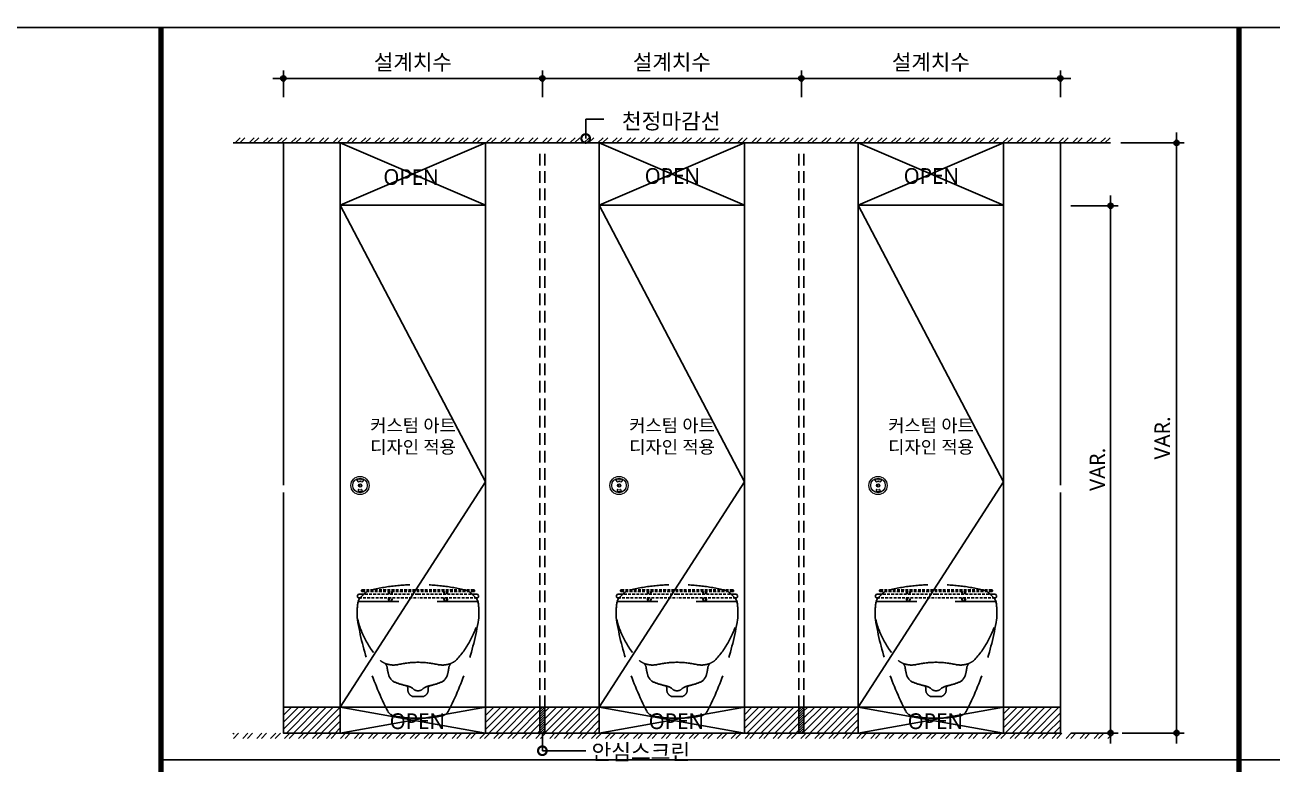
# Model space of a CAD drawing. Extents: x -256 to 8104, y -176 to 5714.
# Drawn here: x 2221 to 4629, y 4116 to 5543 of the extents above; entities that cross this region are included whole.
import ezdxf
from ezdxf.enums import TextEntityAlignment as Align

# ---------------------------------------------------------------- set-up
doc = ezdxf.new("R2010")
doc.units = 0
doc.header["$LTSCALE"] = 30
doc.linetypes.add('HIDDEN', pattern=[0.375, 0.25, -0.125])
doc.layers.get('0').update_dxf_attribs({"linetype": 'CONTINUOUS'})
doc.layers.get('DEFPOINTS').update_dxf_attribs({"linetype": 'CONTINUOUS'})
for name, color, linetype in [('curior-0Line', 252, 'CONTINUOUS'), ('DIM', 7, 'CONTINUOUS'), ('HAT', 8, 'CONTINUOUS'), ('HID', 9, 'HIDDEN'), ('문자', 3, 'CONTINUOUS'), ('부자재', 4, 'CONTINUOUS'), ('잠금쇠(회전형)', 4, 'CONTINUOUS'), ('치수', 1, 'CONTINUOUS'), ('판넬', 2, 'CONTINUOUS'), ('해치', 8, 'CONTINUOUS')]:
    doc.layers.add(name, color=color, linetype=linetype)
doc.styles.add('HDW', font='gulim.ttc')
doc.styles.add('돋움', font='malgun.ttf')
doc.dimstyles.new('10', dxfattribs={"dimscale": 10, "dimtxt": 3, "dimasz": 1, "dimexe": 1.5, "dimexo": 2, "dimgap": 1, "dimtad": 1, "dimdec": 0, "dimlunit": 6, "dimtxsty": '돋움', "dimblk": 'DIMDOT', "dimcen": -1, "dimdle": 1.5, "dimclrt": 3, "dimazin": 3, "dimtfac": 1, "dimtdec": 0, "dimtix": 1, "dimtmove": 2, "dimatfit": 3, "dimldrblk": 'DIMDOT', "dimarcsym": 0})

# ---------------------------------------------------------------- blocks, each defined once
blk = doc.blocks.new('DIMDOT')
at = {"linetype": 'Continuous'}
blk.add_line((-2, 0), (2, 0), dxfattribs=at)
for radius in [0.5, 0.25]:
    blk.add_circle((0, 0), radius, dxfattribs=at)
blk = doc.blocks.new('*D22')
at = {"layer": 'DEFPOINTS', "color": 0}
for p in [(11408.8, 5567.2), (10908.8, 5511), (11408.8, 5511)]:
    blk.add_point(p, dxfattribs=at)
at = {"layer": 'DIM', "color": 0, "lineweight": -2, "ltscale": 10}
for p, q in [((10908.8, 5531), (10908.8, 5582.2)), ((10918.8, 5567.2), (11398.8, 5567.2)), ((11408.8, 5531), (11408.8, 5582.2))]:
    blk.add_line(p, q, dxfattribs=at)
at = {"layer": 'DIM', "color": 0, "lineweight": -2, "xscale": 10, "yscale": 10, "zscale": 10, "rotation": 180}
blk.add_blockref('DIMDOT', (10908.8, 5567.2), dxfattribs=at)
at = {"layer": 'DIM', "color": 0, "lineweight": -2, "xscale": 10, "yscale": 10, "zscale": 10}
blk.add_blockref('DIMDOT', (11408.8, 5567.2), dxfattribs=at)
at = {"layer": 'DIM', "color": 3, "insert": (11158.8, 5596.9), "char_height": 30, "attachment_point": 5, "style": '돋움'}
blk.add_mtext('설계치수', dxfattribs=at)
blk = doc.blocks.new('*D23')
at = {"layer": 'DEFPOINTS', "color": 0}
for p in [(11908.8, 5567.2), (11408.8, 5511), (11908.8, 5511)]:
    blk.add_point(p, dxfattribs=at)
at = {"layer": 'DIM', "color": 0, "lineweight": -2, "ltscale": 10}
for p, q in [((11408.8, 5531), (11408.8, 5582.2)), ((11418.8, 5567.2), (11898.8, 5567.2)), ((11908.8, 5531), (11908.8, 5582.2))]:
    blk.add_line(p, q, dxfattribs=at)
at = {"layer": 'DIM', "color": 0, "lineweight": -2, "xscale": 10, "yscale": 10, "zscale": 10, "rotation": 180}
blk.add_blockref('DIMDOT', (11408.8, 5567.2), dxfattribs=at)
at = {"layer": 'DIM', "color": 0, "lineweight": -2, "xscale": 10, "yscale": 10, "zscale": 10}
blk.add_blockref('DIMDOT', (11908.8, 5567.2), dxfattribs=at)
at = {"layer": 'DIM', "color": 3, "insert": (11658.8, 5596.9), "char_height": 30, "attachment_point": 5, "style": '돋움'}
blk.add_mtext('설계치수', dxfattribs=at)
blk = doc.blocks.new('*D24')
at = {"layer": 'DEFPOINTS', "color": 0}
for p in [(12408.8, 5567.2), (11908.8, 5511), (12408.8, 5511)]:
    blk.add_point(p, dxfattribs=at)
at = {"layer": 'DIM', "color": 0, "lineweight": -2, "ltscale": 10}
for p, q in [((11908.8, 5531), (11908.8, 5582.2)), ((11918.8, 5567.2), (12398.8, 5567.2)), ((12408.8, 5531), (12408.8, 5582.2))]:
    blk.add_line(p, q, dxfattribs=at)
at = {"layer": 'DIM', "color": 0, "lineweight": -2, "xscale": 10, "yscale": 10, "zscale": 10, "rotation": 180}
blk.add_blockref('DIMDOT', (11908.8, 5567.2), dxfattribs=at)
at = {"layer": 'DIM', "color": 0, "lineweight": -2, "xscale": 10, "yscale": 10, "zscale": 10}
blk.add_blockref('DIMDOT', (12408.8, 5567.2), dxfattribs=at)
at = {"layer": 'DIM', "color": 3, "insert": (12158.8, 5596.9), "char_height": 30, "attachment_point": 5, "style": '돋움'}
blk.add_mtext('설계치수', dxfattribs=at)
blk = doc.blocks.new('*D25')
at = {"layer": 'DEFPOINTS', "color": 0}
for p in [(12408.8, 5321.3), (12408.8, 4303.1), (12505.7, 4303.1)]:
    blk.add_point(p, dxfattribs=at)
at = {"layer": 'DIM', "color": 0, "lineweight": -2, "ltscale": 10}
for p, q in [((12428.8, 5321.3), (12520.7, 5321.3)), ((12505.7, 5311.3), (12505.7, 4313.1)), ((12428.8, 4303.1), (12520.7, 4303.1))]:
    blk.add_line(p, q, dxfattribs=at)
at = {"layer": 'DIM', "color": 0, "lineweight": -2, "xscale": 10, "yscale": 10, "zscale": 10}
for p, rotation in [((12505.7, 5321.3), 90), ((12505.7, 4303.1), 270)]:
    blk.add_blockref('DIMDOT', p, dxfattribs=dict(at, rotation=rotation))
at = {"layer": 'DIM', "color": 3, "insert": (12480.5, 4812.2), "char_height": 30, "attachment_point": 5, "rotation": 90, "style": '돋움'}
blk.add_mtext('VAR.', dxfattribs=at)
blk = doc.blocks.new('_DOTSMALL')
at = {"color": 0, "linetype": 'ByBlock', "const_width": 0.5}
blk.add_lwpolyline([(-0.0625, 0, 1), (0.0625, 0, 1)], format="xyb", close=True, dxfattribs=at)
blk = doc.blocks.new('A$C63EC304E')
at = {"layer": '치수', "color": 1, "xscale": 2.5, "yscale": 2.5, "zscale": 2.5, "rotation": 234.3098741996962}
blk.add_blockref('_DOTSMALL', (0.31, 0.31), dxfattribs=at)
blk = doc.blocks.new('A$C2BC9653E')
at = {"layer": '치수', "xscale": 0.3333333333333333, "yscale": 0.3333333333333333, "zscale": 0.3333333333333333}
blk.add_blockref('A$C63EC304E', (0, 0), dxfattribs=at)
blk = doc.blocks.new('A$C7FC71301')
at = {"layer": '치수', "rotation": 180}
blk.add_blockref('A$C2BC9653E', (0.208, 0.208), dxfattribs=at)
blk = doc.blocks.new('A$C4A20372B')
at = {"layer": '치수'}
blk.add_blockref('A$C7FC71301', (0, 0), dxfattribs=at)
blk = doc.blocks.new('A$C566469F5')
at = {"layer": '치수'}
blk.add_blockref('A$C4A20372B', (0, 0), dxfattribs=at)
blk = doc.blocks.new('A$C7E317CD4')
at = {"layer": '해치', "xscale": 2, "yscale": 2, "zscale": 2}
blk.add_blockref('A$C566469F5', (0, 0), dxfattribs=at)
blk = doc.blocks.new('A$C601D7F27')
at = {"layer": '치수'}
blk.add_blockref('A$C7E317CD4', (0, 0), dxfattribs=at)
blk = doc.blocks.new('A$C38802C08')
at = {"layer": '치수'}
blk.add_blockref('A$C601D7F27', (0, 0), dxfattribs=at)
blk = doc.blocks.new('*D37')
at = {"layer": 'DEFPOINTS', "color": 0}
for p in [(12505.7, 5442.8), (12633.1, 5442.8), (12508.2, 4303.1)]:
    blk.add_point(p, dxfattribs=at)
at = {"layer": 'DIM', "color": 0, "lineweight": -2, "ltscale": 10}
for p, q in [((12525.7, 5442.8), (12648.1, 5442.8)), ((12633.1, 4313.1), (12633.1, 5432.8)), ((12528.2, 4303.1), (12648.1, 4303.1))]:
    blk.add_line(p, q, dxfattribs=at)
at = {"layer": 'DIM', "color": 0, "lineweight": -2, "xscale": 10, "yscale": 10, "zscale": 10}
for p, rotation in [((12633.1, 5442.8), 90), ((12633.1, 4303.1), 270)]:
    blk.add_blockref('DIMDOT', p, dxfattribs=dict(at, rotation=rotation))
at = {"layer": 'DIM', "color": 3, "insert": (12605.8, 4872.9), "char_height": 30, "attachment_point": 5, "rotation": 90, "style": '돋움'}
blk.add_mtext('VAR.', dxfattribs=at)
blk = doc.blocks.new('A$C460A2A32')
at = {"color": 0}
for p, q in [((2.8, 20), (0.5, 16)), ((2.8, 20), (8.6, 20)), ((3.9, 10), (162.3, 10)), ((8.6, 20), (162.3, 20)), ((12.8, 32), (11.2, 30.4)), ((12.6, 27), (162.3, 27)), ((12.8, 32), (162.3, 32)), ((311.8, 32), (162.3, 32)), ((312, 27), (162.3, 27)), ((316, 20), (162.3, 20)), ((320.7, 10), (162.3, 10)), ((311.8, 32), (313.4, 30.4)), ((321.8, 20), (316, 20)), ((321.8, 20), (324.1, 16))]:
    blk.add_line(p, q, dxfattribs=at)
for centre, radius, start, end in [((3.9, 14), 4, 150.0107, 270), ((12.6, 29), 2, 135, 270), ((108.9, 28.2), 26, 182.6717, 198.4118), ((108.9, 10), 26, 180, 202.6199), ((107.4, 28.2), 23, 183.0205, 200.9186), ((107.4, 10), 23, 180, 205.7715), ((68.6, 10), 23, 334.2285, 0), ((68.6, 28.2), 23, 339.0814, 356.9795), ((67.1, 10), 26, 337.3801, 0), ((67.1, 28.2), 26, 341.5882, 357.3283), ((257.5, 28.2), 26, 182.6717, 198.4118), ((257.5, 10), 26, 180, 202.6199), ((256, 28.2), 23, 183.0205, 200.9186), ((256, 10), 23, 180, 205.7715), ((217.2, 10), 23, 334.2285, 0), ((217.2, 28.2), 23, 339.0814, 356.9795), ((215.7, 10), 26, 337.3801, 0), ((215.7, 28.2), 26, 341.5882, 357.3283), ((312, 29), 2, 270, 45), ((320.7, 14), 4, 270, 29.9893)]:
    blk.add_arc(centre, radius, start, end, dxfattribs=at)
blk = doc.blocks.new('DESIGN-01', base_point=(8188.6, 127.1))
h = blk.add_hatch()
h.set_pattern_fill('ANSI31', color=3, scale=3, angle=180)
h.set_pattern_definition([(225, (8227.086, -48.667), (6.735192, -6.735192), [])])
h.paths.add_polyline_path([(11018.8, 4353.1), (10908.8, 4353.1), (10908.8, 4303.1), (11018.8, 4303.1)])
h.paths.add_polyline_path([(11403.8, 4353.1), (11298.8, 4353.1), (11298.8, 4303.1), (11403.8, 4303.1)])
h.paths.add_polyline_path([(11518.8, 4353.1), (11413.8, 4353.1), (11413.8, 4303.1), (11518.8, 4303.1)])
h.paths.add_polyline_path([(11903.8, 4353.1), (11798.8, 4353.1), (11798.8, 4303.1), (11903.8, 4303.1)])
h.paths.add_polyline_path([(12018.8, 4353.1), (11913.8, 4353.1), (11913.8, 4303.1), (12018.8, 4303.1)])
h.paths.add_polyline_path([(12408.8, 4353.1), (12298.8, 4353.1), (12298.8, 4303.1), (12408.8, 4303.1)])
h = blk.add_hatch()
h.set_pattern_fill('ANSI31', color=2, style=0)
h.set_pattern_definition([(45, (8227.086, -48.6668), (-2.245064, 2.245064), [])])
h.paths.add_polyline_path([(11413.8, 4353.1), (11403.8, 4353.1), (11403.8, 4303.1), (11413.8, 4303.1)])
h = blk.add_hatch()
h.set_pattern_fill('ANSI31', color=2, style=0)
h.set_pattern_definition([(45, (8727.086, -48.6668), (-2.245064, 2.245064), [])])
h.paths.add_polyline_path([(11913.8, 4353.1), (11903.8, 4353.1), (11903.8, 4303.1), (11913.8, 4303.1)])
at = {"layer": 'HAT'}
h = blk.add_hatch(dxfattribs=at)
h.set_pattern_fill('ANSI32', color=256, scale=2, style=0)
h.set_pattern_definition([(45, (-427.283, -190.143), (-13.470384, 13.470384), []), (45, (-418.303, -190.143), (-13.470384, 13.470384), [])])
h.paths.add_polyline_path([(10812.1, 5452.8), (12505.7, 5452.8), (12505.7, 5442.8), (10812.1, 5442.8)])
h = blk.add_hatch(dxfattribs=at)
h.set_pattern_fill('ANSI32', color=256, scale=2, style=0)
h.set_pattern_definition([(45, (-427.283, -8.163), (-13.470384, 13.470384), []), (45, (-418.303, -8.163), (-13.470384, 13.470384), [])])
h.paths.add_polyline_path([(10812.1, 4292.6), (12505.7, 4292.6), (12505.7, 4302.6), (10812.1, 4302.6)])
at = {"color": 2}
for p, q in [((10812.1, 5442.8), (12505.7, 5442.8)), ((11298.8, 4353.1), (11298.8, 4303.1)), ((11403.8, 4353.1), (11403.8, 4303.1)), ((11903.8, 4353.1), (11903.8, 4303.1)), ((12018.8, 4353.1), (12018.8, 4303.1))]:
    blk.add_line(p, q, dxfattribs=at)
for p, q in [((10908.8, 4781.7), (10908.8, 5442.8)), ((12408.8, 4781.7), (12408.8, 5442.8)), ((10908.8, 4767.9), (10908.8, 4303.1)), ((12408.8, 4767.9), (12408.8, 4303.1)), ((10908.8, 4303.1), (12408.8, 4303.1))]:
    blk.add_line(p, q)
at = {"color": 8}
blk.add_line((10672.7, 4251.3), (14020.5, 4251.3), dxfattribs=at)
at = {"color": 2}
for points in [[(8187.9, 5665.5), (15440.2, 5665.5), (15440.2, 127.2), (8187.9, 127.2)], [(8187.9, 5665.5), (15440.2, 5665.5), (15440.2, 127.2), (8187.9, 127.2)], [(8187.9, 5665.5), (16169.8, 5665.5), (16169.8, 127.2), (8187.9, 127.2)], [(11018.8, 4353.1), (10908.8, 4353.1), (10908.8, 4303.1), (11018.8, 4303.1)], [(11518.8, 4353.1), (11298.8, 4353.1), (11298.8, 4303.1), (11518.8, 4303.1)], [(11413.8, 4353.1), (11403.8, 4353.1), (11403.8, 4303.1), (11413.8, 4303.1)], [(11798.8, 4353.1), (12018.8, 4353.1), (12018.8, 4303.1), (11798.8, 4303.1)], [(11913.8, 4353.1), (11903.8, 4353.1), (11903.8, 4303.1), (11913.8, 4303.1)], [(12298.8, 4353.1), (12408.8, 4353.1), (12408.8, 4303.1), (12298.8, 4303.1)]]:
    blk.add_lwpolyline(points, close=True, dxfattribs=at)
at = {"color": 8, "const_width": 10}
for points in [[(10672.7, 2896.3), (10672.7, 5665.5)], [(12753.7, 2896.3), (12753.7, 5665.5)]]:
    blk.add_lwpolyline(points, dxfattribs=at)
at = {"layer": 'HID', "ltscale": 3}
for p, q in [((11403.8, 4353.1), (11403.8, 5431.8)), ((11413.8, 4353.1), (11413.8, 5431.8)), ((11903.8, 4353.1), (11903.8, 5431.8)), ((11913.8, 4353.1), (11913.8, 5431.8))]:
    blk.add_line(p, q, dxfattribs=at)
at = {"layer": 'HID', "ltscale": 10}
for p, q in [((11056.6, 4557.1), (11168.8, 4557.1)), ((11281, 4557.1), (11168.8, 4557.1)), ((11556.6, 4557.1), (11668.8, 4557.1)), ((11781, 4557.1), (11668.8, 4557.1)), ((12056.6, 4557.1), (12168.8, 4557.1)), ((12281, 4557.1), (12168.8, 4557.1))]:
    blk.add_line(p, q, dxfattribs=at)
for centre, radius, start, end in [((11126.4, 4506.4), 90, 128.0065, 143.1013), ((11074.7, 4572.5), 6, 103.9579, 128.0065), ((11168.8, 4186.7), 403.1, 76.2923, 103.7077), ((11262.9, 4572.5), 6, 51.9935, 76.0421), ((11211.2, 4506.4), 90, 36.8987, 51.9935), ((11626.4, 4506.4), 90, 128.0065, 143.1013), ((11574.7, 4572.5), 6, 103.9579, 128.0065), ((11668.8, 4186.7), 403.1, 76.2923, 103.7077), ((11762.9, 4572.5), 6, 51.9935, 76.0421), ((11711.2, 4506.4), 90, 36.8987, 51.9935), ((12126.4, 4506.4), 90, 128.0065, 143.1013), ((12074.7, 4572.5), 6, 103.9579, 128.0065), ((12168.8, 4186.7), 403.1, 76.2923, 103.7077), ((12262.9, 4572.5), 6, 51.9935, 76.0421), ((12211.2, 4506.4), 90, 36.8987, 51.9935), ((11231.2, 4532.6), 180, 172.4918, 181.055), ((11056.6, 4552.9), 4.2, 90, 173.3826), ((11061.7, 4555), 9, 143.1013, 172.4918), ((11281, 4552.9), 4.2, 6.6174, 90), ((11275.9, 4555), 9, 7.5082, 36.8987), ((11106.4, 4532.6), 180, 358.945, 7.5082), ((11731.2, 4532.6), 180, 172.4918, 181.055), ((11556.6, 4552.9), 4.2, 90, 173.3826), ((11561.7, 4555), 9, 143.1013, 172.4918), ((11781, 4552.9), 4.2, 6.6174, 90), ((11775.9, 4555), 9, 7.5082, 36.8987), ((11606.4, 4532.6), 180, 358.945, 7.5082), ((12231.2, 4532.6), 180, 172.4918, 181.055), ((12056.6, 4552.9), 4.2, 90, 173.3826), ((12061.7, 4555), 9, 143.1013, 172.4918), ((12281, 4552.9), 4.2, 6.6174, 90), ((12275.9, 4555), 9, 7.5082, 36.8987), ((12106.4, 4532.6), 180, 358.945, 7.5082), ((11093.2, 4530.1), 42, 181.055, 190.5892), ((11244.4, 4530.1), 42, 349.4108, 358.945), ((11593.2, 4530.1), 42, 181.055, 190.5892), ((11744.4, 4530.1), 42, 349.4108, 358.945), ((12093.2, 4530.1), 42, 181.055, 190.5892), ((12244.4, 4530.1), 42, 349.4108, 358.945), ((11224.1, 4565.1), 177, 192.809, 223.5419), ((11646.2, 4620.3), 602.3, 189.3568, 207.2383), ((10691.4, 4620.3), 602.3, 332.7617, 350.6432), ((11113.5, 4565.1), 177, 316.4581, 347.191), ((11724.1, 4565.1), 177, 192.809, 223.5419), ((12146.2, 4620.3), 602.3, 189.3568, 207.2383), ((11191.4, 4620.3), 602.3, 332.7617, 350.6432), ((11613.5, 4565.1), 177, 316.4581, 347.191), ((12224.1, 4565.1), 177, 192.809, 223.5419), ((12646.2, 4620.3), 602.3, 189.3568, 207.2383), ((11691.4, 4620.3), 602.3, 332.7617, 350.6432), ((12113.5, 4565.1), 177, 316.4581, 347.191), ((11121.4, 4476.4), 42, 232.3598, 243.5689), ((11097.4, 4428), 12, 6.9609, 63.5689), ((11121.4, 4476.4), 42, 248.0565, 282.8609), ((11168.8, 4268.7), 171, 90, 102.8609), ((11168.8, 4268.7), 171, 77.1391, 90), ((11216.2, 4476.4), 42, 257.1391, 291.9435), ((11240.2, 4428), 12, 116.4311, 173.0391), ((11216.2, 4476.4), 42, 296.4311, 307.6402), ((11621.4, 4476.4), 42, 232.3598, 243.5689), ((11597.4, 4428), 12, 6.9609, 63.5689), ((11621.4, 4476.4), 42, 248.0565, 282.8609), ((11668.8, 4268.7), 171, 90, 102.8609), ((11668.8, 4268.7), 171, 77.1391, 90), ((11716.2, 4476.4), 42, 257.1391, 291.9435), ((11740.2, 4428), 12, 116.4311, 173.0391), ((11716.2, 4476.4), 42, 296.4311, 307.6402), ((12121.4, 4476.4), 42, 232.3598, 243.5689), ((12097.4, 4428), 12, 6.9609, 63.5689), ((12121.4, 4476.4), 42, 248.0565, 282.8609), ((12168.8, 4268.7), 171, 90, 102.8609), ((12168.8, 4268.7), 171, 77.1391, 90), ((12216.2, 4476.4), 42, 257.1391, 291.9435), ((12240.2, 4428), 12, 116.4311, 173.0391), ((12216.2, 4476.4), 42, 296.4311, 307.6402), ((11199.7, 4440.5), 91.1, 186.9609, 196.5836), ((11132.5, 4420.5), 21, 196.5836, 247.6201), ((11205.1, 4420.5), 21, 292.3799, 343.4164), ((11137.9, 4440.5), 91.1, 343.4164, 353.0391), ((11699.7, 4440.5), 91.1, 186.9609, 196.5836), ((11632.5, 4420.5), 21, 196.5836, 247.6201), ((11705.1, 4420.5), 21, 292.3799, 343.4164), ((11637.9, 4440.5), 91.1, 343.4164, 353.0391), ((12199.7, 4440.5), 91.1, 186.9609, 196.5836), ((12132.5, 4420.5), 21, 196.5836, 247.6201), ((12205.1, 4420.5), 21, 292.3799, 343.4164), ((12137.9, 4440.5), 91.1, 343.4164, 353.0391), ((11168.8, 4508.7), 116.3, 247.6201, 258.9228), ((11143.3, 4389), 6, 0, 77.9673), ((11140.7, 4365.1), 30, 49.4621, 78.9228), ((11162.7, 4386.6), 13.6, 169.8446, 248.5821), ((11168.8, 4397.9), 13.3, 229.4621, 270), ((11168.8, 4397.9), 13.3, 270, 310.5379), ((11196.9, 4365.1), 30, 101.0772, 130.5379), ((11174.9, 4386.6), 13.6, 291.4179, 10.1554), ((11194.3, 4389), 6, 102.0327, 180), ((11168.8, 4508.7), 116.3, 281.0772, 292.3799), ((11668.8, 4508.7), 116.3, 247.6201, 258.9228), ((11643.3, 4389), 6, 0, 77.9673), ((11640.7, 4365.1), 30, 49.4621, 78.9228), ((11662.7, 4386.6), 13.6, 169.8446, 248.5821), ((11668.8, 4397.9), 13.3, 229.4621, 270), ((11668.8, 4397.9), 13.3, 270, 310.5379), ((11696.9, 4365.1), 30, 101.0772, 130.5379), ((11674.9, 4386.6), 13.6, 291.4179, 10.1554), ((11694.3, 4389), 6, 102.0327, 180), ((11668.8, 4508.7), 116.3, 281.0772, 292.3799), ((12168.8, 4508.7), 116.3, 247.6201, 258.9228), ((12143.3, 4389), 6, 0, 77.9673), ((12140.7, 4365.1), 30, 49.4621, 78.9228), ((12162.7, 4386.6), 13.6, 169.8446, 248.5821), ((12168.8, 4397.9), 13.3, 229.4621, 270), ((12168.8, 4397.9), 13.3, 270, 310.5379), ((12196.9, 4365.1), 30, 101.0772, 130.5379), ((12174.9, 4386.6), 13.6, 291.4179, 10.1554), ((12194.3, 4389), 6, 102.0327, 180), ((12168.8, 4508.7), 116.3, 281.0772, 292.3799), ((11168.8, 4544.6), 171, 266.2838, 270), ((11168.8, 4544.6), 171, 270, 273.7162), ((11668.8, 4544.6), 171, 266.2838, 270), ((11668.8, 4544.6), 171, 270, 273.7162), ((12168.8, 4544.6), 171, 266.2838, 270), ((12168.8, 4544.6), 171, 270, 273.7162), ((11126.2, 4353.8), 18, 210.6249, 258.7833), ((11168.8, 4568.6), 237, 258.7833, 270), ((11168.8, 4568.6), 237, 270, 281.2167), ((11211.4, 4353.8), 18, 281.2167, 329.3751), ((11626.2, 4353.8), 18, 210.6249, 258.7833), ((11668.8, 4568.6), 237, 258.7833, 270), ((11668.8, 4568.6), 237, 270, 281.2167), ((11711.4, 4353.8), 18, 281.2167, 329.3751), ((12126.2, 4353.8), 18, 210.6249, 258.7833), ((12168.8, 4568.6), 237, 258.7833, 270), ((12168.8, 4568.6), 237, 270, 281.2167), ((12211.4, 4353.8), 18, 281.2167, 329.3751)]:
    blk.add_arc(centre, radius, start, end, dxfattribs=at)
at = {"layer": '부자재', "color": 3}
blk.add_line((12408.8, 5442.8), (10908.8, 5442.8), dxfattribs=at)
blk.add_line((12408.8, 5442.8), (10908.8, 5442.8), dxfattribs=at)
at = {"layer": '잠금쇠(회전형)', "linetype": 'Continuous', "lineweight": 15}
for p, q in [((11050.2, 4791.8), (11053.8, 4787.8)), ((11063.9, 4791.8), (11060.3, 4787.8)), ((11550.2, 4791.8), (11553.8, 4787.8)), ((11563.9, 4791.8), (11560.3, 4787.8)), ((12050.2, 4791.8), (12053.8, 4787.8)), ((12063.9, 4791.8), (12060.3, 4787.8)), ((11053.5, 4772.6), (11053.1, 4771.4)), ((11055.4, 4784.1), (11055.4, 4778.3)), ((11058.1, 4784), (11058.1, 4778.2)), ((11060.6, 4772.6), (11061, 4771.4)), ((11553.5, 4772.6), (11553.1, 4771.4)), ((11555.4, 4784.1), (11555.4, 4778.3)), ((11558.1, 4784), (11558.1, 4778.2)), ((11560.6, 4772.6), (11561, 4771.4)), ((12053.5, 4772.6), (12053.1, 4771.4)), ((12055.4, 4784.1), (12055.4, 4778.3)), ((12058.1, 4784), (12058.1, 4778.2)), ((12060.6, 4772.6), (12061, 4771.4))]:
    blk.add_line(p, q, dxfattribs=at)
for centre, radius in [((11056.8, 4781.2), 17.6), ((11056.8, 4781.2), 14.1), ((11556.8, 4781.2), 17.6), ((11556.8, 4781.2), 14.1), ((12056.8, 4781.2), 17.6), ((12056.8, 4781.2), 14.1), ((11056.8, 4781.2), 3.21), ((11556.8, 4781.2), 3.21), ((12056.8, 4781.2), 3.21)]:
    blk.add_circle(centre, radius, dxfattribs=at)
for centre, radius, start, end in [((11057.1, 4779.4), 14.1, 61.0478, 118.9522), ((11557.1, 4779.4), 14.1, 61.0478, 118.9522), ((12057.1, 4779.4), 14.1, 61.0478, 118.9522), ((11054, 4771.1), 0.98, 160.8571, 255.4685), ((11054.4, 4772.3), 0.98, 72.2332, 160.8571), ((11057.1, 4781.8), 6.81, 61.8696, 118.1304), ((11057.1, 4782.9), 13.2, 255.4685, 284.5315), ((11057.1, 4780.6), 7.75, 252.2332, 287.7668), ((11059.7, 4772.3), 0.98, 19.1429, 107.7668), ((11060.1, 4771.1), 0.98, 284.5315, 19.1429), ((11554, 4771.1), 0.98, 160.8571, 255.4685), ((11554.4, 4772.3), 0.98, 72.2332, 160.8571), ((11557.1, 4781.8), 6.81, 61.8696, 118.1304), ((11557.1, 4782.9), 13.2, 255.4685, 284.5315), ((11557.1, 4780.6), 7.75, 252.2332, 287.7668), ((11559.7, 4772.3), 0.98, 19.1429, 107.7668), ((11560.1, 4771.1), 0.98, 284.5315, 19.1429), ((12054, 4771.1), 0.98, 160.8571, 255.4685), ((12054.4, 4772.3), 0.98, 72.2332, 160.8571), ((12057.1, 4781.8), 6.81, 61.8696, 118.1304), ((12057.1, 4782.9), 13.2, 255.4685, 284.5315), ((12057.1, 4780.6), 7.75, 252.2332, 287.7668), ((12059.7, 4772.3), 0.98, 19.1429, 107.7668), ((12060.1, 4771.1), 0.98, 284.5315, 19.1429)]:
    blk.add_arc(centre, radius, start, end, dxfattribs=at)
at = {"layer": '치수'}
for p, q in [((11492.5, 5451.4), (11492.5, 5488.6)), ((11492.5, 5488.6), (11527.6, 5488.6)), ((11018.8, 5442.8), (11298.8, 5322.7)), ((11298.8, 5442.8), (11018.8, 5322.7)), ((11518.8, 5442.8), (11798.8, 5322.7)), ((11798.8, 5442.8), (11518.8, 5322.7)), ((12018.8, 5442.8), (12298.8, 5322.7)), ((12298.8, 5442.8), (12018.8, 5322.7)), ((11298.8, 4788.4), (11018.8, 5322.7)), ((11798.8, 4788.4), (11518.8, 5322.7)), ((12298.8, 4788.4), (12018.8, 5322.7)), ((11298.8, 4788.4), (11018.8, 4353.1)), ((11798.8, 4788.4), (11518.8, 4353.1)), ((12298.8, 4788.4), (12018.8, 4353.1)), ((11018.8, 4353.1), (11298.8, 4303.1)), ((11298.8, 4353.1), (11018.8, 4303.1)), ((11518.8, 4353.1), (11798.8, 4303.1)), ((11798.8, 4353.1), (11518.8, 4303.1)), ((12018.8, 4353.1), (12298.8, 4303.1)), ((12298.8, 4353.1), (12018.8, 4303.1)), ((11408.8, 4303.1), (11408.8, 4268.8)), ((11492.9, 4268.8), (11408.8, 4268.8))]:
    blk.add_line(p, q, dxfattribs=at)
at = {"layer": '판넬', "color": 3}
for p, q in [((11018.8, 5322.7), (11018.8, 5442.8)), ((11298.8, 5322.7), (11298.8, 5442.8)), ((11518.8, 5322.7), (11518.8, 5442.8)), ((11798.8, 5322.7), (11798.8, 5442.8)), ((12018.8, 5322.7), (12018.8, 5442.8)), ((12298.8, 5322.7), (12298.8, 5442.8)), ((11018.8, 4353.1), (10908.8, 4353.1)), ((11518.8, 4353.1), (11298.8, 4353.1)), ((11518.8, 4353.1), (11418.8, 4353.1)), ((12018.8, 4353.1), (11798.8, 4353.1)), ((12408.8, 4353.1), (12298.8, 4353.1))]:
    blk.add_line(p, q, dxfattribs=at)
at = {"layer": '판넬'}
for p, q in [((11298.8, 5322.7), (11018.8, 5322.7)), ((11018.8, 5322.7), (11018.8, 4353.1)), ((11298.8, 5322.7), (11298.8, 4396.2)), ((11798.8, 5322.7), (11518.8, 5322.7)), ((11518.8, 5322.7), (11518.8, 4353.1)), ((11798.8, 5322.7), (11798.8, 4396.2)), ((12018.8, 5322.7), (12018.8, 4353.1)), ((12298.8, 5322.7), (12018.8, 5322.7)), ((12298.8, 5322.7), (12298.8, 4396.2)), ((11798.8, 5218.1), (11798.8, 5205.7)), ((12298.8, 5218.1), (12298.8, 5205.7)), ((11298.8, 4396.2), (11298.8, 4353.1)), ((11798.8, 4396.2), (11798.8, 4353.1)), ((12298.8, 4396.2), (12298.8, 4353.1)), ((11298.8, 4353.1), (11018.8, 4353.1)), ((11798.8, 4353.1), (11518.8, 4353.1)), ((12298.8, 4353.1), (12018.8, 4353.1))]:
    blk.add_line(p, q, dxfattribs=at)
at = {"layer": '판넬', "color": 4}
blk.add_line((12018.8, 4353.1), (11918.8, 4353.1), dxfattribs=at)
at = {"layer": 'HID', "ltscale": 10, "xscale": 0.7200000000011642, "yscale": 0.7200000000011642, "zscale": 0.7200000000011642}
for p in [(11051.9, 4556.9), (11551.9, 4556.9), (12051.9, 4556.9)]:
    blk.add_blockref('A$C460A2A32', p, dxfattribs=at)
at = {"layer": '해치', "xscale": -20, "yscale": 20, "zscale": 20, "rotation": 180}
blk.add_blockref('A$C38802C08', (11488.3, 5455.4), dxfattribs=at)
at = {"layer": '해치', "xscale": -20, "yscale": 20, "zscale": 20}
blk.add_blockref('A$C38802C08', (11413, 4264.7), dxfattribs=at)
at = {"layer": 'curior-0Line', "color": 3, "char_height": 25, "width": 331.909, "attachment_point": 1}
for insert in [(11076.5, 4909.7), (11576.5, 4909.7), (12076.5, 4909.7)]:
    blk.add_mtext('{\\f맑은 고딕;커스텀 아트 \\P디자인 적용}', dxfattribs=dict(at, insert=insert))
at = {"layer": '문자', "style": '돋움'}
for s, p in [('천정마감선', (11657.6, 5485.1)), ('OPEN', (11659.8, 5378.8)), ('OPEN', (12159.8, 5378.8)), ('OPEN', (11155.3, 5376.8)), ('OPEN', (11167.6, 4326)), ('OPEN', (11667.6, 4326)), ('OPEN', (12167.6, 4326)), ('안심스크린', (11599, 4267.1))]:
    blk.add_text(s, height=30.34, dxfattribs=at).set_placement(p, align=Align.MIDDLE)
at = {"layer": '잠금쇠(회전형)', "linetype": 'Continuous', "lineweight": 15, "style": 'HDW', "width": 0.659278}
for p, p2 in [((11053.9, 4789.7), (11060.1, 4789.7)), ((11553.9, 4789.7), (11560.1, 4789.7)), ((12053.9, 4789.7), (12060.1, 4789.7))]:
    blk.add_text('사용중', height=2.3, dxfattribs=at).set_placement(p, p2, align=Align.FIT)
at = {"layer": 'DIM', "ltscale": 10}
for base, p1, p2, picture, middle in [((11408.8, 5567.2), (10908.8, 5511), (11408.8, 5511), '*D22', (11158.8, 5596.9)), ((11908.8, 5567.2), (11408.8, 5511), (11908.8, 5511), '*D23', (11658.8, 5596.9)), ((12408.8, 5567.2), (11908.8, 5511), (12408.8, 5511), '*D24', (12158.8, 5596.9))]:
    dim = blk.add_linear_dim(base=base, p1=p1, p2=p2, text='설계치수', dimstyle='10', override={"dimtxsty": '돋움'}, dxfattribs=at)
    dim.commit()
    dim.dimension.update_dxf_attribs({"geometry": picture, "text_midpoint": middle})
dim = blk.add_linear_dim(base=(12633.1, 5442.8), p1=(12508.2, 4303.1), p2=(12505.7, 5442.8), angle=90, text='VAR.', dimstyle='10', dxfattribs=at)
dim.commit()
dim.dimension.update_dxf_attribs({"geometry": '*D37', "text_midpoint": (12605.8, 4872.9), "dimtype": 160})
dim = blk.add_linear_dim(base=(12505.7, 4303.1), p1=(12408.8, 5321.3), p2=(12408.8, 4303.1), angle=90, text='VAR.', dimstyle='10', override={"dimtxt": 3, "dimtxsty": '돋움'}, dxfattribs=at)
dim.commit()
dim.dimension.update_dxf_attribs({"geometry": '*D25', "text_midpoint": (12480.5, 4812.2)})

msp = doc.modelspace()

# ---------------------------------------------------------------- block references
msp.add_blockref('DESIGN-01', (0, 0))

doc.saveas('drawing.dxf')
